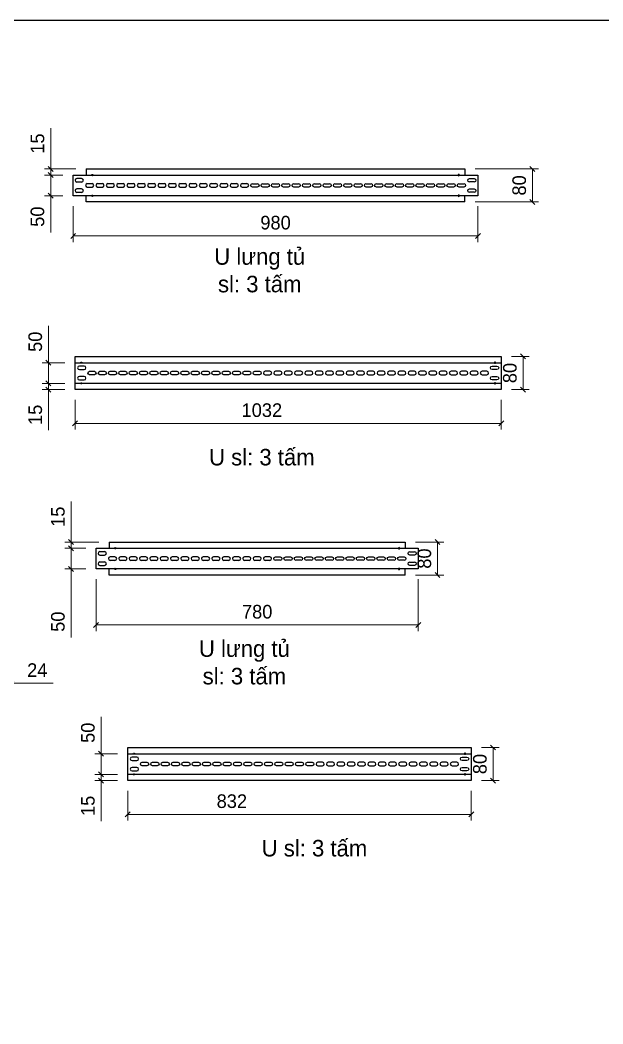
# Model space of a CAD drawing. Header units: millimetres. Extents: x 0 to 5930, y 0 to 4193.
# Drawn here: x 2443 to 3854, y 1764 to 4193 of the extents above; entities that cross this region are included whole.
import ezdxf
from ezdxf.enums import TextEntityAlignment as Align

# ---------------------------------------------------------------- set-up
doc = ezdxf.new("R2010")
doc.units = ezdxf.units.MM
doc.layers.add('CNC', color=7, linetype='Continuous')
doc.layers.add('DIM', color=253, linetype='Continuous')
doc.styles.add('Tahoma (Input Text)', font='tahoma.ttf')
doc.dimstyles.new('Dim-33', dxfattribs={"dimtxt": 33, "dimasz": 12, "dimexe": 15, "dimexo": 25, "dimgap": 15, "dimtad": 1, "dimdec": 0, "dimtxsty": 'Standard', "dimblk": 'OBLIQUE', "dimcen": 10, "dimclrd": 5, "dimclre": 5, "dimclrt": 3, "dimazin": 3, "dimtfac": 1, "dimtdec": 0, "dimtmove": 0, "dimatfit": 3, "dimldrblk": 'OPEN30', "dimlwd": 9, "dimlwe": 9})

# ---------------------------------------------------------------- blocks, each defined once
blk = doc.blocks.new('*D11')
at = {"color": 0, "linetype": 'ByBlock', "lineweight": -2}
for p, q in [((2392, 2582.2), (2404, 2594.2)), ((2428, 2594.2), (2416, 2582.2))]:
    blk.add_line(p, q, dxfattribs=at)
at = {"layer": 'Defpoints', "color": 0, "transparency": 16777216}
for p in [(2422, 2588.2), (2398, 2519.6), (2422, 2495.6)]:
    blk.add_point(p, dxfattribs=at)
at = {"layer": 'DIM', "color": 5, "lineweight": 9, "transparency": 16777216}
for p, q in [((2398, 2544.6), (2398, 2603.2)), ((2422, 2520.6), (2422, 2603.2)), ((2398, 2588.2), (2386, 2588.2)), ((2398, 2588.2), (2422, 2588.2)), ((2422, 2588.2), (2523.7, 2588.2))]:
    blk.add_line(p, q, dxfattribs=at)
at = {"layer": 'DIM', "color": 3, "transparency": 16777216, "insert": (2484.8, 2619.8), "char_height": 33, "attachment_point": 5}
blk.add_mtext('24', dxfattribs=at)
blk = doc.blocks.new('_Oblique')
at = {"color": 0, "linetype": 'ByBlock', "lineweight": -2}
blk.add_line((-0.5, -0.5), (0.5, 0.5), dxfattribs=at)
blk = doc.blocks.new('_Open30')
at = {"color": 0, "linetype": 'ByBlock', "lineweight": -2}
for p, q in [((-1, 0.27), (0, 0)), ((0, 0), (-1, -0.27)), ((0, 0), (-1, 0))]:
    blk.add_line(p, q, dxfattribs=at)
blk = doc.blocks.new('*D48')
at = {"color": 0, "linetype": 'ByBlock', "lineweight": -2}
for p, q in [((2582.5, 3222.8), (2570.5, 3210.8)), ((3602, 3210.8), (3614, 3222.8))]:
    blk.add_line(p, q, dxfattribs=at)
at = {"layer": 'Defpoints', "color": 0, "transparency": 16777216}
for p in [(2576.5, 3298.7), (3608, 3298.7), (2576.5, 3216.8)]:
    blk.add_point(p, dxfattribs=at)
at = {"layer": 'DIM', "color": 5, "lineweight": 9, "transparency": 16777216}
for p, q in [((2576.5, 3273.7), (2576.5, 3201.8)), ((3608, 3273.7), (3608, 3201.8)), ((3608, 3216.8), (2576.5, 3216.8))]:
    blk.add_line(p, q, dxfattribs=at)
at = {"layer": 'DIM', "color": 3, "transparency": 16777216, "insert": (3028.5, 3248.6), "char_height": 33, "attachment_point": 5}
blk.add_mtext('1032', dxfattribs=at)
blk = doc.blocks.new('*D49')
at = {"color": 0, "linetype": 'ByBlock', "lineweight": -2}
for p, q in [((3667, 3372.7), (3655, 3384.7)), ((3655, 3304.7), (3667, 3292.7))]:
    blk.add_line(p, q, dxfattribs=at)
at = {"layer": 'Defpoints', "color": 0, "transparency": 16777216}
for p in [(3608, 3378.7), (3608, 3298.7), (3661, 3298.7)]:
    blk.add_point(p, dxfattribs=at)
at = {"layer": 'DIM', "color": 5, "lineweight": 9, "transparency": 16777216}
for p, q in [((3633, 3378.7), (3676, 3378.7)), ((3661, 3378.7), (3661, 3298.7)), ((3633, 3298.7), (3676, 3298.7))]:
    blk.add_line(p, q, dxfattribs=at)
at = {"layer": 'DIM', "color": 3, "transparency": 16777216, "insert": (3629.1, 3338.7), "char_height": 33, "attachment_point": 5, "rotation": 90}
blk.add_mtext('80', dxfattribs=at)
blk = doc.blocks.new('*D50')
at = {"color": 0, "linetype": 'ByBlock', "lineweight": -2}
for p, q in [((2517.9, 3357.7), (2505.9, 3369.7)), ((2505.9, 3319.7), (2517.9, 3307.7))]:
    blk.add_line(p, q, dxfattribs=at)
at = {"layer": 'Defpoints', "color": 0, "transparency": 16777216}
for p in [(2576.5, 3363.7), (2511.9, 3313.7), (2576.5, 3313.7)]:
    blk.add_point(p, dxfattribs=at)
at = {"layer": 'DIM', "color": 5, "lineweight": 9, "transparency": 16777216}
for p, q in [((2511.9, 3363.7), (2511.9, 3452.9)), ((2551.5, 3363.7), (2496.9, 3363.7)), ((2511.9, 3313.7), (2511.9, 3363.7)), ((2551.5, 3313.7), (2496.9, 3313.7))]:
    blk.add_line(p, q, dxfattribs=at)
at = {"layer": 'DIM', "color": 3, "transparency": 16777216, "insert": (2480.1, 3414.3), "char_height": 33, "attachment_point": 5, "rotation": 90}
blk.add_mtext('50', dxfattribs=at)
blk = doc.blocks.new('*D51')
at = {"color": 0, "linetype": 'ByBlock', "lineweight": -2}
for p, q in [((2505.9, 3319.7), (2517.9, 3307.7)), ((2517.9, 3292.7), (2505.9, 3304.7))]:
    blk.add_line(p, q, dxfattribs=at)
at = {"layer": 'Defpoints', "color": 0, "transparency": 16777216}
for p in [(2576.5, 3313.7), (2511.9, 3298.7), (2576.5, 3298.7)]:
    blk.add_point(p, dxfattribs=at)
at = {"layer": 'DIM', "color": 5, "lineweight": 9, "transparency": 16777216}
for p, q in [((2551.5, 3313.7), (2496.9, 3313.7)), ((2511.9, 3313.7), (2511.9, 3325.7)), ((2511.9, 3313.7), (2511.9, 3298.7)), ((2551.5, 3298.7), (2496.9, 3298.7)), ((2511.9, 3298.7), (2511.9, 3200.3))]:
    blk.add_line(p, q, dxfattribs=at)
at = {"layer": 'DIM', "color": 3, "transparency": 16777216, "insert": (2480.1, 3237.5), "char_height": 33, "attachment_point": 5, "rotation": 90}
blk.add_mtext('15', dxfattribs=at)
blk = doc.blocks.new('ovan8.5x20')
at = {"layer": 'CNC', "color": 2, "lineweight": -3}
for p, q in [((5.7, 4.2), (-5.8, 4.2)), ((-5.8, -4.2), (5.7, -4.2))]:
    blk.add_line(p, q, dxfattribs=at)
for centre, start, end in [((-5.8, 0), 90, 270), ((5.7, 0), 270, 90)]:
    blk.add_arc(centre, 4.25, start, end, dxfattribs=at)
blk = doc.blocks.new('f3daunguoc')
at = {"layer": 'CNC', "color": 2, "lineweight": -3}
blk.add_circle((0, 0), 1.5, dxfattribs=at)
blk = doc.blocks.new('*D90')
at = {"color": 0, "linetype": 'ByBlock', "lineweight": -2}
for p, q in [((2577.7, 3676.5), (2565.7, 3664.5)), ((3545.7, 3664.5), (3557.7, 3676.5))]:
    blk.add_line(p, q, dxfattribs=at)
at = {"layer": 'Defpoints', "color": 0, "transparency": 16777216}
for p in [(2571.7, 3767.6), (3551.7, 3767.6), (3551.7, 3670.5)]:
    blk.add_point(p, dxfattribs=at)
at = {"layer": 'DIM', "color": 5, "lineweight": 9, "transparency": 16777216}
for p, q in [((2571.7, 3742.6), (2571.7, 3655.5)), ((3551.7, 3742.6), (3551.7, 3655.5)), ((2571.7, 3670.5), (3551.7, 3670.5))]:
    blk.add_line(p, q, dxfattribs=at)
at = {"layer": 'DIM', "color": 3, "transparency": 16777216, "insert": (3061.7, 3702.3), "char_height": 33, "attachment_point": 5}
blk.add_mtext('980', dxfattribs=at)
blk = doc.blocks.new('*D91')
at = {"color": 0, "linetype": 'ByBlock', "lineweight": -2}
for p, q in [((3689.6, 3826.6), (3677.6, 3838.6)), ((3677.6, 3758.6), (3689.6, 3746.6))]:
    blk.add_line(p, q, dxfattribs=at)
at = {"layer": 'Defpoints', "color": 0, "transparency": 16777216}
for p in [(3520.2, 3832.6), (3683.6, 3832.6), (3520.2, 3752.6)]:
    blk.add_point(p, dxfattribs=at)
at = {"layer": 'DIM', "color": 5, "lineweight": 9, "transparency": 16777216}
for p, q in [((3545.2, 3832.6), (3698.6, 3832.6)), ((3683.6, 3752.6), (3683.6, 3832.6)), ((3545.2, 3752.6), (3698.6, 3752.6))]:
    blk.add_line(p, q, dxfattribs=at)
at = {"layer": 'DIM', "color": 3, "transparency": 16777216, "insert": (3651.7, 3792.6), "char_height": 33, "attachment_point": 5, "rotation": 90}
blk.add_mtext('80', dxfattribs=at)
blk = doc.blocks.new('*D92')
at = {"color": 0, "linetype": 'ByBlock', "lineweight": -2}
for p, q in [((2523.3, 3811.6), (2511.3, 3823.6)), ((2511.3, 3773.6), (2523.3, 3761.6))]:
    blk.add_line(p, q, dxfattribs=at)
at = {"layer": 'Defpoints', "color": 0, "transparency": 16777216}
for p in [(2571.7, 3817.6), (2517.3, 3767.6), (2571.7, 3767.6)]:
    blk.add_point(p, dxfattribs=at)
at = {"layer": 'DIM', "color": 5, "lineweight": 9, "transparency": 16777216}
for p, q in [((2546.7, 3817.6), (2502.3, 3817.6)), ((2517.3, 3817.6), (2517.3, 3767.6)), ((2546.7, 3767.6), (2502.3, 3767.6)), ((2517.3, 3767.6), (2517.3, 3678.5))]:
    blk.add_line(p, q, dxfattribs=at)
at = {"layer": 'DIM', "color": 3, "transparency": 16777216, "insert": (2485.4, 3717), "char_height": 33, "attachment_point": 5, "rotation": 90}
blk.add_mtext('50', dxfattribs=at)
blk = doc.blocks.new('*D93')
at = {"color": 0, "linetype": 'ByBlock', "lineweight": -2}
for p, q in [((2511.3, 3838.6), (2523.3, 3826.6)), ((2523.3, 3811.6), (2511.3, 3823.6))]:
    blk.add_line(p, q, dxfattribs=at)
at = {"layer": 'Defpoints', "color": 0, "transparency": 16777216}
for p in [(2517.3, 3832.6), (2571.7, 3817.6), (2603.2, 3832.6)]:
    blk.add_point(p, dxfattribs=at)
at = {"layer": 'DIM', "color": 5, "lineweight": 9, "transparency": 16777216}
for p, q in [((2517.3, 3832.6), (2517.3, 3931)), ((2578.2, 3832.6), (2502.3, 3832.6)), ((2546.7, 3817.6), (2502.3, 3817.6)), ((2517.3, 3817.6), (2517.3, 3832.6)), ((2517.3, 3817.6), (2517.3, 3805.6))]:
    blk.add_line(p, q, dxfattribs=at)
at = {"layer": 'DIM', "color": 3, "transparency": 16777216, "insert": (2485.4, 3893.8), "char_height": 33, "attachment_point": 5, "rotation": 90}
blk.add_mtext('15', dxfattribs=at)
blk = doc.blocks.new('*D94')
at = {"color": 0, "linetype": 'ByBlock', "lineweight": -2}
for p, q in [((2633.2, 2735), (2621.2, 2723)), ((3401.2, 2723), (3413.2, 2735))]:
    blk.add_line(p, q, dxfattribs=at)
at = {"layer": 'Defpoints', "color": 0, "transparency": 16777216}
for p in [(2627.2, 2864.7), (3407.2, 2864.7), (3407.2, 2729)]:
    blk.add_point(p, dxfattribs=at)
at = {"layer": 'DIM', "color": 5, "lineweight": 9, "transparency": 16777216}
for p, q in [((2627.2, 2839.7), (2627.2, 2714)), ((3407.2, 2839.7), (3407.2, 2714)), ((2627.2, 2729), (3407.2, 2729))]:
    blk.add_line(p, q, dxfattribs=at)
at = {"layer": 'DIM', "color": 3, "transparency": 16777216, "insert": (3017.2, 2760.9), "char_height": 33, "attachment_point": 5}
blk.add_mtext('780', dxfattribs=at)
blk = doc.blocks.new('*D95')
at = {"color": 0, "linetype": 'ByBlock', "lineweight": -2}
for p, q in [((3459.8, 2923.7), (3447.8, 2935.7)), ((3447.8, 2855.7), (3459.8, 2843.7))]:
    blk.add_line(p, q, dxfattribs=at)
at = {"layer": 'Defpoints', "color": 0, "transparency": 16777216}
for p in [(3375.7, 2929.7), (3453.8, 2929.7), (3375.7, 2849.7)]:
    blk.add_point(p, dxfattribs=at)
at = {"layer": 'DIM', "color": 5, "lineweight": 9, "transparency": 16777216}
for p, q in [((3400.7, 2929.7), (3468.8, 2929.7)), ((3453.8, 2849.7), (3453.8, 2929.7)), ((3400.7, 2849.7), (3468.8, 2849.7))]:
    blk.add_line(p, q, dxfattribs=at)
at = {"layer": 'DIM', "color": 3, "transparency": 16777216, "insert": (3422, 2889.7), "char_height": 33, "attachment_point": 5, "rotation": 90}
blk.add_mtext('80', dxfattribs=at)
blk = doc.blocks.new('*D96')
at = {"color": 0, "linetype": 'ByBlock', "lineweight": -2}
for p, q in [((2572.7, 2908.7), (2560.7, 2920.7)), ((2560.7, 2870.7), (2572.7, 2858.7))]:
    blk.add_line(p, q, dxfattribs=at)
at = {"layer": 'Defpoints', "color": 0, "transparency": 16777216}
for p in [(2627.2, 2914.7), (2566.7, 2864.7), (2627.2, 2864.7)]:
    blk.add_point(p, dxfattribs=at)
at = {"layer": 'DIM', "color": 5, "lineweight": 9, "transparency": 16777216}
for p, q in [((2602.2, 2914.7), (2551.7, 2914.7)), ((2566.7, 2914.7), (2566.7, 2864.7)), ((2602.2, 2864.7), (2551.7, 2864.7)), ((2566.7, 2864.7), (2566.7, 2698.4))]:
    blk.add_line(p, q, dxfattribs=at)
at = {"layer": 'DIM', "color": 3, "transparency": 16777216, "insert": (2534.9, 2737), "char_height": 33, "attachment_point": 5, "rotation": 90}
blk.add_mtext('50', dxfattribs=at)
blk = doc.blocks.new('*D97')
at = {"color": 0, "linetype": 'ByBlock', "lineweight": -2}
for p, q in [((2560.7, 2935.7), (2572.7, 2923.7)), ((2572.7, 2908.7), (2560.7, 2920.7))]:
    blk.add_line(p, q, dxfattribs=at)
at = {"layer": 'Defpoints', "color": 0, "transparency": 16777216}
for p in [(2566.7, 2929.7), (2627.2, 2914.7), (2658.7, 2929.7)]:
    blk.add_point(p, dxfattribs=at)
at = {"layer": 'DIM', "color": 5, "lineweight": 9, "transparency": 16777216}
for p, q in [((2566.7, 2929.7), (2566.7, 3028.1)), ((2633.7, 2929.7), (2551.7, 2929.7)), ((2602.2, 2914.7), (2551.7, 2914.7)), ((2566.7, 2914.7), (2566.7, 2929.7)), ((2566.7, 2914.7), (2566.7, 2902.7))]:
    blk.add_line(p, q, dxfattribs=at)
at = {"layer": 'DIM', "color": 3, "transparency": 16777216, "insert": (2534.9, 2990.9), "char_height": 33, "attachment_point": 5, "rotation": 90}
blk.add_mtext('15', dxfattribs=at)
blk = doc.blocks.new('khungtenAsean2')
at = {"color": 7}
blk.add_lwpolyline([(0, 0), (2970, 0), (2970, -2100), (0, -2100)], close=True, dxfattribs=at)
at = {"color": 1, "style": 'Tahoma (Input Text)', "flags": 8}
for tag, p in [('#03', (506.6, -2019.3)), ('#01', (137.1, -2021.3)), ('#05', (1106.6, -2021.3)), ('#07', (1834.7, -2021.3)), ('#09', (2146.7, -2021.3)), ('#02', (98.5, -2081.3)), ('#04', (486.1, -2081.3)), ('#06', (1065.3, -2081.3)), ('#08', (1817.4, -2081.3)), ('#10', (2146.7, -2081.3))]:
    blk.add_attdef(tag, p, '', height=25, dxfattribs=at)
blk.add_attdef('#11', text='', height=25, dxfattribs=at).set_placement((2915, -2067.3), align=Align.CENTER)
blk = doc.blocks.new('*D98')
at = {"color": 0, "linetype": 'ByBlock', "lineweight": -2}
for p, q in [((2709.9, 2276.7), (2697.9, 2264.7)), ((3529.4, 2264.7), (3541.4, 2276.7))]:
    blk.add_line(p, q, dxfattribs=at)
at = {"layer": 'Defpoints', "color": 0, "transparency": 16777216}
for p in [(2703.9, 2352.6), (3535.4, 2352.6), (2703.9, 2270.7)]:
    blk.add_point(p, dxfattribs=at)
at = {"layer": 'DIM', "color": 5, "lineweight": 9, "transparency": 16777216}
for p, q in [((2703.9, 2327.6), (2703.9, 2255.7)), ((3535.4, 2327.6), (3535.4, 2255.7)), ((3535.4, 2270.7), (2703.9, 2270.7))]:
    blk.add_line(p, q, dxfattribs=at)
at = {"layer": 'DIM', "color": 3, "transparency": 16777216, "insert": (2955.9, 2302.5), "char_height": 33, "attachment_point": 5}
blk.add_mtext('832', dxfattribs=at)
blk = doc.blocks.new('*D99')
at = {"color": 0, "linetype": 'ByBlock', "lineweight": -2}
for p, q in [((3594.4, 2426.6), (3582.4, 2438.6)), ((3582.4, 2358.6), (3594.4, 2346.6))]:
    blk.add_line(p, q, dxfattribs=at)
at = {"layer": 'Defpoints', "color": 0, "transparency": 16777216}
for p in [(3535.4, 2432.6), (3535.4, 2352.6), (3588.4, 2352.6)]:
    blk.add_point(p, dxfattribs=at)
at = {"layer": 'DIM', "color": 5, "lineweight": 9, "transparency": 16777216}
for p, q in [((3560.4, 2432.6), (3603.4, 2432.6)), ((3588.4, 2432.6), (3588.4, 2352.6)), ((3560.4, 2352.6), (3603.4, 2352.6))]:
    blk.add_line(p, q, dxfattribs=at)
at = {"layer": 'DIM', "color": 3, "transparency": 16777216, "insert": (3556.5, 2392.6), "char_height": 33, "attachment_point": 5, "rotation": 90}
blk.add_mtext('80', dxfattribs=at)
blk = doc.blocks.new('*D100')
at = {"color": 0, "linetype": 'ByBlock', "lineweight": -2}
for p, q in [((2645.3, 2411.6), (2633.3, 2423.6)), ((2633.3, 2373.6), (2645.3, 2361.6))]:
    blk.add_line(p, q, dxfattribs=at)
at = {"layer": 'Defpoints', "color": 0, "transparency": 16777216}
for p in [(2703.9, 2417.6), (2639.3, 2367.6), (2703.9, 2367.6)]:
    blk.add_point(p, dxfattribs=at)
at = {"layer": 'DIM', "color": 5, "lineweight": 9, "transparency": 16777216}
for p, q in [((2639.3, 2417.6), (2639.3, 2506.7)), ((2678.9, 2417.6), (2624.3, 2417.6)), ((2639.3, 2367.6), (2639.3, 2417.6)), ((2678.9, 2367.6), (2624.3, 2367.6))]:
    blk.add_line(p, q, dxfattribs=at)
at = {"layer": 'DIM', "color": 3, "transparency": 16777216, "insert": (2607.5, 2468.2), "char_height": 33, "attachment_point": 5, "rotation": 90}
blk.add_mtext('50', dxfattribs=at)
blk = doc.blocks.new('*D101')
at = {"color": 0, "linetype": 'ByBlock', "lineweight": -2}
for p, q in [((2633.3, 2373.6), (2645.3, 2361.6)), ((2645.3, 2346.6), (2633.3, 2358.6))]:
    blk.add_line(p, q, dxfattribs=at)
at = {"layer": 'Defpoints', "color": 0, "transparency": 16777216}
for p in [(2703.9, 2367.6), (2639.3, 2352.6), (2703.9, 2352.6)]:
    blk.add_point(p, dxfattribs=at)
at = {"layer": 'DIM', "color": 5, "lineweight": 9, "transparency": 16777216}
for p, q in [((2678.9, 2367.6), (2624.3, 2367.6)), ((2639.3, 2367.6), (2639.3, 2379.6)), ((2639.3, 2367.6), (2639.3, 2352.6)), ((2678.9, 2352.6), (2624.3, 2352.6)), ((2639.3, 2352.6), (2639.3, 2254.2))]:
    blk.add_line(p, q, dxfattribs=at)
at = {"layer": 'DIM', "color": 3, "transparency": 16777216, "insert": (2607.5, 2291.4), "char_height": 33, "attachment_point": 5, "rotation": 90}
blk.add_mtext('15', dxfattribs=at)

msp = doc.modelspace()

# ---------------------------------------------------------------- linework, layer by layer
at = {"color": 7}
for p, q in [((2571.7, 3817.6), (3551.7, 3817.6)), ((2571.7, 3767.6), (2571.7, 3817.6)), ((2603.2, 3832.6), (3520.2, 3832.6)), ((2603.2, 3832.6), (2603.2, 3817.6)), ((3520.2, 3832.6), (3520.2, 3817.6)), ((3551.7, 3817.6), (3551.7, 3767.6)), ((3551.7, 3767.6), (2571.7, 3767.6)), ((2603.2, 3752.6), (2603.2, 3767.6)), ((3520.2, 3752.6), (3520.2, 3767.6)), ((3520.2, 3752.6), (2603.2, 3752.6)), ((2576.5, 3378.7), (3608, 3378.7)), ((2576.5, 3298.7), (2576.5, 3378.7)), ((3608, 3378.7), (3608, 3298.7)), ((2576.5, 3363.7), (3608, 3363.7)), ((3608, 3313.7), (2576.5, 3313.7)), ((3608, 3298.7), (2576.5, 3298.7)), ((2627.2, 2914.7), (3407.2, 2914.7)), ((2627.2, 2864.7), (2627.2, 2914.7)), ((2658.7, 2929.7), (3375.7, 2929.7)), ((2658.7, 2929.7), (2658.7, 2914.7)), ((3375.7, 2929.7), (3375.7, 2914.7)), ((3407.2, 2914.7), (3407.2, 2864.7)), ((3407.2, 2864.7), (2627.2, 2864.7)), ((2658.7, 2849.7), (2658.7, 2864.7)), ((3375.7, 2849.7), (2658.7, 2849.7)), ((3375.7, 2849.7), (3375.7, 2864.7)), ((2703.9, 2432.6), (3535.4, 2432.6)), ((2703.9, 2352.6), (2703.9, 2432.6)), ((3535.4, 2432.6), (3535.4, 2352.6)), ((2703.9, 2417.6), (3535.4, 2417.6)), ((3535.4, 2367.6), (2703.9, 2367.6)), ((3535.4, 2352.6), (2703.9, 2352.6))]:
    msp.add_line(p, q, dxfattribs=at)

# ---------------------------------------------------------------- block references
at = {"color": 7, "xscale": 1.996500000008381, "yscale": 1.996500000008381, "zscale": 1.996500000008381}
msp.add_blockref('khungtenAsean2', (0, 4192.7), dxfattribs=at)
at = {"lineweight": -3, "rotation": 270}
for p in [(2618.2, 3817.6), (2618.2, 3767.6), (2591.5, 3363.7), (2591.5, 3313.7), (2673.7, 2914.7), (2673.7, 2864.7), (2718.9, 2417.6), (2718.9, 2367.6)]:
    msp.add_blockref('f3daunguoc', p, dxfattribs=at)
at = {"lineweight": -3, "xscale": -1, "rotation": 90}
for p in [(3505.2, 3817.6), (3505.2, 3767.6), (3593, 3363.7), (3593, 3313.7), (3360.7, 2914.7), (3360.7, 2864.7), (3520.4, 2417.6), (3520.4, 2367.6)]:
    msp.add_blockref('f3daunguoc', p, dxfattribs=at)
at = {"layer": 'CNC', "lineweight": -3, "rotation": 180}
for p in [(2586.4, 3805.1), (2611.7, 3792.6), (2636.7, 3792.6), (2661.7, 3792.6), (2686.7, 3792.6), (2711.7, 3792.6), (2736.7, 3792.6), (2761.7, 3792.6), (2786.7, 3792.6), (2811.7, 3792.6), (2836.7, 3792.6), (2861.7, 3792.6), (2886.7, 3792.6), (2911.7, 3792.6), (2936.7, 3792.6), (2961.7, 3792.6), (2986.7, 3792.6), (2586.4, 3780.1), (2592.5, 3351.2), (2592.5, 3326.2), (3042.3, 3338.7), (3067.3, 3338.7), (3092.3, 3338.7), (3117.3, 3338.7), (3142.3, 3338.7), (3167.3, 3338.7), (3192.3, 3338.7), (3217.3, 3338.7), (3242.3, 3338.7), (3267.3, 3338.7), (3292.3, 3338.7), (3317.3, 3338.7), (3342.3, 3338.7), (3367.3, 3338.7), (3392.3, 3338.7), (3417.3, 3338.7), (3442.3, 3338.7), (3467.3, 3338.7), (3492.3, 3338.7), (3517.3, 3338.7), (3542.3, 3338.7), (3567.3, 3338.7), (2642, 2902.2), (2667.2, 2889.7), (2692.2, 2889.7), (2717.2, 2889.7), (2742.2, 2889.7), (2767.2, 2889.7), (2792.2, 2889.7), (2817.2, 2889.7), (2842.2, 2889.7), (2867.2, 2889.7), (2892.2, 2889.7), (2917.2, 2889.7), (2942.2, 2889.7), (2967.2, 2889.7), (2992.2, 2889.7), (3017.2, 2889.7), (3042.2, 2889.7), (2642, 2877.2), (2719.9, 2405.1), (2719.9, 2380.1), (3169.7, 2392.6), (3194.7, 2392.6), (3219.7, 2392.6), (3244.7, 2392.6), (3269.7, 2392.6), (3294.7, 2392.6), (3319.7, 2392.6), (3344.7, 2392.6), (3369.7, 2392.6), (3394.7, 2392.6), (3419.7, 2392.6), (3444.7, 2392.6), (3469.7, 2392.6), (3494.7, 2392.6)]:
    msp.add_blockref('ovan8.5x20', p, dxfattribs=at)
at = {"layer": 'CNC', "lineweight": -3, "xscale": -1, "rotation": 180}
for p in [(3011.7, 3792.6), (3036.7, 3792.6), (3061.7, 3792.6), (3086.7, 3792.6), (3111.7, 3792.6), (3136.7, 3792.6), (3161.7, 3792.6), (3186.7, 3792.6), (3211.7, 3792.6), (3236.7, 3792.6), (3261.7, 3792.6), (3286.7, 3792.6), (3311.7, 3792.6), (3336.7, 3792.6), (3361.7, 3792.6), (3386.7, 3792.6), (3411.7, 3792.6), (3436.7, 3792.6), (3461.7, 3792.6), (3486.7, 3792.6), (3511.7, 3792.6), (3536.9, 3805.1), (3536.9, 3780.1), (3592, 3351.2), (2617.3, 3338.7), (2642.3, 3338.7), (2667.3, 3338.7), (2692.3, 3338.7), (2717.3, 3338.7), (2742.3, 3338.7), (2767.3, 3338.7), (2792.3, 3338.7), (2817.3, 3338.7), (2842.3, 3338.7), (2867.3, 3338.7), (2892.3, 3338.7), (2917.3, 3338.7), (2942.3, 3338.7), (2967.3, 3338.7), (2992.3, 3338.7), (3017.3, 3338.7), (3592, 3326.2), (3067.2, 2889.7), (3092.2, 2889.7), (3117.2, 2889.7), (3142.2, 2889.7), (3167.2, 2889.7), (3192.2, 2889.7), (3217.2, 2889.7), (3242.2, 2889.7), (3267.2, 2889.7), (3292.2, 2889.7), (3317.2, 2889.7), (3342.2, 2889.7), (3367.2, 2889.7), (3392.5, 2902.2), (3392.5, 2877.2), (3519.4, 2405.1), (2744.7, 2392.6), (2769.7, 2392.6), (2794.7, 2392.6), (2819.7, 2392.6), (2844.7, 2392.6), (2869.7, 2392.6), (2894.7, 2392.6), (2919.7, 2392.6), (2944.7, 2392.6), (2969.7, 2392.6), (2994.7, 2392.6), (3019.7, 2392.6), (3044.7, 2392.6), (3069.7, 2392.6), (3094.7, 2392.6), (3119.7, 2392.6), (3144.7, 2392.6), (3519.4, 2380.1)]:
    msp.add_blockref('ovan8.5x20', p, dxfattribs=at)

# ---------------------------------------------------------------- texts
at = {"color": 2, "char_height": 40, "width": 775, "attachment_point": 5}
for s, insert in [('U lưng tủ\\Psl: 3 tấm', (3023.4, 3587)), ('U sl: 3 tấm', (3028.5, 3134.8)), ('U lưng tủ\\Psl: 3 tấm', (2986.3, 2638.3)), ('U sl: 3 tấm', (3155.9, 2188.7))]:
    msp.add_mtext(s, dxfattribs=dict(at, insert=insert))

# ---------------------------------------------------------------- dimensions: what is measured, and where the dimension line sits
at = {"layer": 'DIM', "color": 7}
for base, p1, p2, picture, middle in [((2517.3, 3832.6), (2571.7, 3817.6), (2603.2, 3832.6), '*D93', (2517.3, 3893.8)), ((3683.6, 3832.6), (3520.2, 3752.6), (3520.2, 3832.6), '*D91', (3683.6, 3792.6)), ((2511.9, 3313.7), (2576.5, 3363.7), (2576.5, 3313.7), '*D50', (2511.9, 3414.3)), ((2566.7, 2864.7), (2627.2, 2914.7), (2627.2, 2864.7), '*D96', (2566.7, 2737)), ((2639.3, 2367.6), (2703.9, 2417.6), (2703.9, 2367.6), '*D100', (2639.3, 2468.2))]:
    dim = msp.add_linear_dim(base=base, p1=p1, p2=p2, angle=90, dimstyle='Dim-33', dxfattribs=at)
    dim.commit()
    dim.dimension.update_dxf_attribs({"geometry": picture, "text_midpoint": middle, "dimtype": 160})
for base, p1, p2, picture, middle in [((2517.3, 3767.6), (2571.7, 3817.6), (2571.7, 3767.6), '*D92', (2485.4, 3717)), ((3661, 3298.7), (3608, 3378.7), (3608, 3298.7), '*D49', (3629.1, 3338.7)), ((2511.9, 3298.7), (2576.5, 3313.7), (2576.5, 3298.7), '*D51', (2480.1, 3237.5)), ((2566.7, 2929.7), (2627.2, 2914.7), (2658.7, 2929.7), '*D97', (2534.9, 2990.9)), ((3453.8, 2929.7), (3375.7, 2849.7), (3375.7, 2929.7), '*D95', (3422, 2889.7)), ((3588.4, 2352.6), (3535.4, 2432.6), (3535.4, 2352.6), '*D99', (3556.5, 2392.6)), ((2639.3, 2352.6), (2703.9, 2367.6), (2703.9, 2352.6), '*D101', (2607.5, 2291.4))]:
    dim = msp.add_linear_dim(base=base, p1=p1, p2=p2, angle=90, dimstyle='Dim-33', dxfattribs=at)
    dim.commit()
    dim.dimension.update_dxf_attribs({"geometry": picture, "text_midpoint": middle})
for base, p1, p2, picture, middle in [((3551.7, 3670.5), (2571.7, 3767.6), (3551.7, 3767.6), '*D90', (3061.7, 3670.5)), ((2576.5284485, 3216.7728157), (3608.0284485, 3298.6924234), (2576.5284485, 3298.6924234), '*D48', (3028.5407479, 3216.7728157)), ((2703.9221689, 2270.652361), (3535.4221689, 2352.5719687), (2703.9221689, 2352.5719687), '*D98', (2955.9344684, 2270.652361))]:
    dim = msp.add_linear_dim(base=base, p1=p1, p2=p2, dimstyle='Dim-33', dxfattribs=at)
    dim.commit()
    dim.dimension.update_dxf_attribs({"geometry": picture, "text_midpoint": middle, "dimtype": 160})
dim = msp.add_linear_dim(base=(3407.2, 2729), p1=(2627.2, 2864.7), p2=(3407.2, 2864.7), dimstyle='Dim-33', dxfattribs=at)
dim.commit()
dim.dimension.update_dxf_attribs({"geometry": '*D94', "text_midpoint": (3017.2, 2760.9)})
at = {"layer": 'DIM', "color": 2}
dim = msp.add_linear_dim(base=(2422, 2588.2), p1=(2398, 2519.6), p2=(2422, 2495.6), dimstyle='Dim-33', dxfattribs=at)
dim.commit()
dim.dimension.update_dxf_attribs({"geometry": '*D11', "text_midpoint": (2484.8, 2619.8)})

doc.saveas('drawing.dxf')
